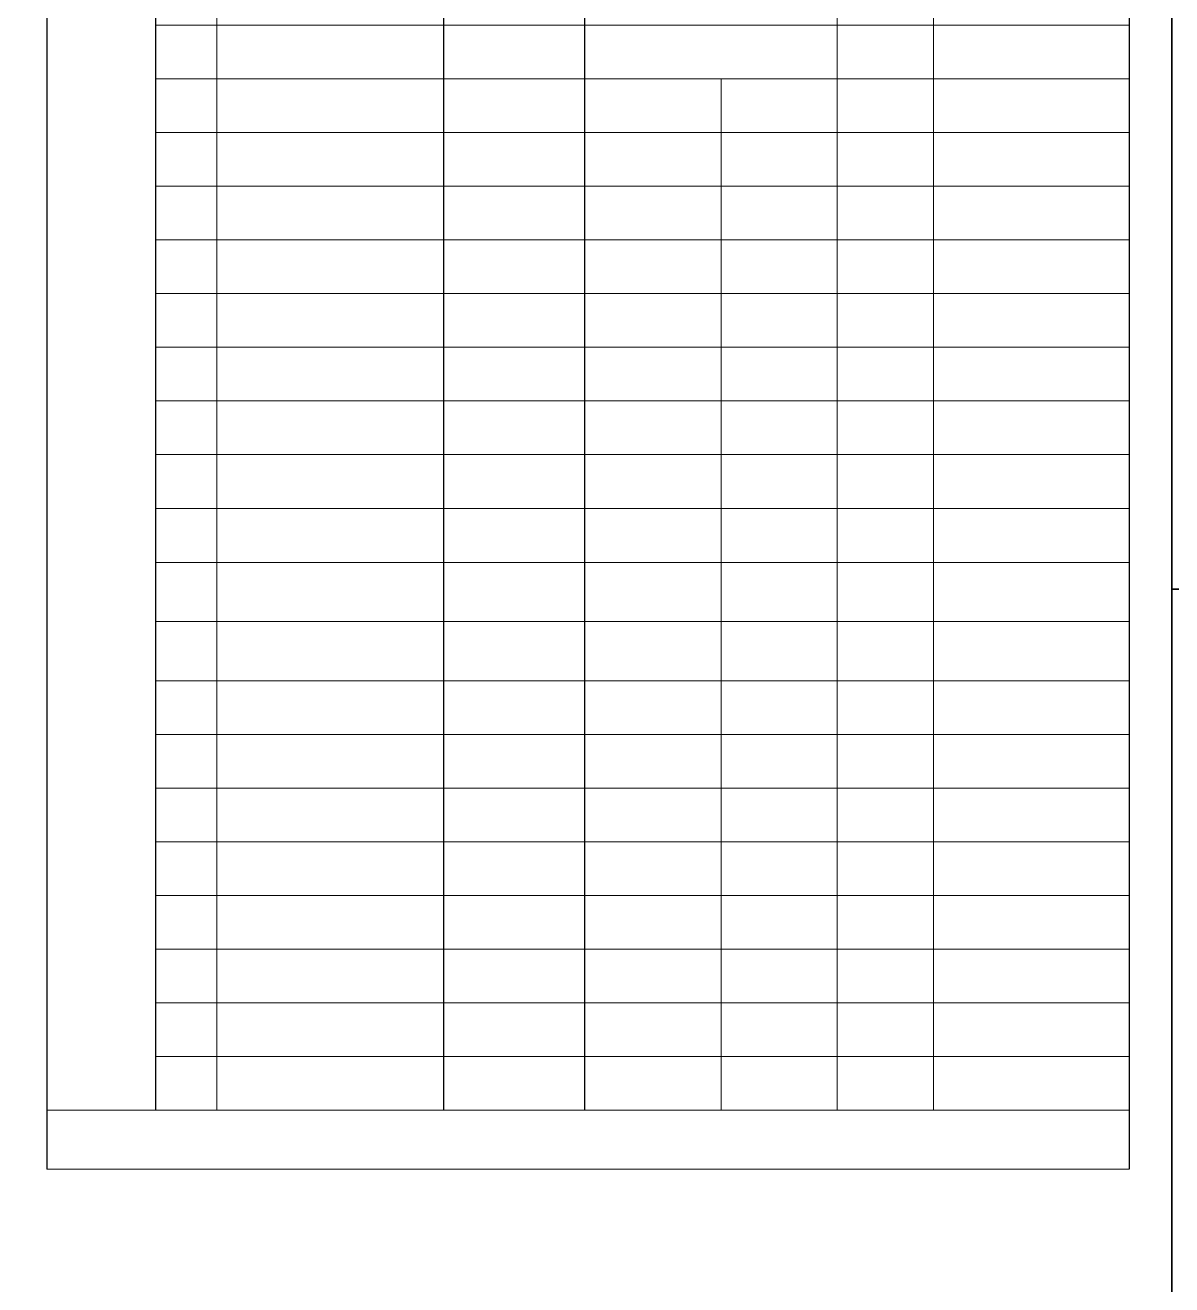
# Model space of a CAD drawing. Extents: x 411778 to 673094, y -11605 to 324395.
# Drawn here: x 467716 to 472618, y 124429 to 129814 of the extents above; entities that cross this region are included whole.
import ezdxf

# ---------------------------------------------------------------- set-up
doc = ezdxf.new("R2010")
doc.units = 0
doc.header["$LTSCALE"] = 1000
doc.header["$MEASUREMENT"] = 0
doc.layers.add('钢架', color=7, linetype='Continuous', lineweight=25)

msp = doc.modelspace()

# ---------------------------------------------------------------- linework, layer by layer
at = {"color": 1}
for p, q in [((467808.5, 131954.7), (467808.5, 124922.5)), ((468274.3, 125175.2), (468274.3, 131954.7))]:
    msp.add_line(p, q, dxfattribs=at)
for p, q in [((469504, 131954.7), (469504, 125175.2)), ((470107.8, 131954.7), (470107.8, 127977.9)), ((472436.2, 131954.7), (472436.2, 124922.5)), ((470107.8, 127977.9), (470107.8, 125175.2))]:
    msp.add_line(p, q)
for points in [[(457768.5, 134753), (472618.5, 134753), (472618.5, 124253), (457768.5, 124253)], [(472618.5, 134753), (483013.5, 134753), (483013.5, 127403), (472618.5, 127403)], [(472618.5, 127403), (483013.5, 127403), (483013.5, 120053), (472618.5, 120053)]]:
    msp.add_lwpolyline(points, close=True)
at = {"layer": '钢架', "lineweight": 13}
for p, q in [((468534.4, 131954.7), (468534.4, 125175.2)), ((471186.9, 131954.7), (471186.9, 125175.2)), ((471599.5, 131954.7), (471599.5, 125175.2)), ((468274.3, 129814.1), (472436.2, 129814.1)), ((468274.3, 129584.5), (472436.2, 129584.5)), ((470691.9, 129584.5), (470691.9, 125175.2)), ((468274.3, 129355), (472436.2, 129355)), ((468274.3, 129125.5), (472436.2, 129125.5)), ((468274.3, 129125.5), (472436.2, 129125.5)), ((468274.3, 129125.5), (472436.2, 129125.5)), ((468274.3, 129125.5), (472436.2, 129125.5)), ((468274.3, 128896), (472436.2, 128896)), ((468274.3, 128896), (472436.2, 128896)), ((468274.3, 128666.4), (472436.2, 128666.4)), ((468274.3, 128666.4), (472436.2, 128666.4)), ((468274.3, 128666.4), (472436.2, 128666.4)), ((468274.3, 128436.9), (472436.2, 128436.9)), ((468274.3, 128436.9), (472436.2, 128436.9)), ((468274.3, 128207.4), (472436.2, 128207.4)), ((468274.3, 128207.4), (472436.2, 128207.4)), ((468274.3, 128207.4), (472436.2, 128207.4)), ((468274.3, 128207.4), (472436.2, 128207.4)), ((468274.3, 127977.9), (472436.2, 127977.9)), ((468274.3, 127977.9), (472436.2, 127977.9)), ((468274.3, 127977.9), (472436.2, 127977.9)), ((468274.3, 127977.9), (472436.2, 127977.9)), ((468274.3, 127748.4), (472436.2, 127748.4)), ((468274.3, 127748.4), (472436.2, 127748.4)), ((468274.3, 127748.4), (472436.2, 127748.4)), ((468274.3, 127748.4), (472436.2, 127748.4)), ((468274.3, 127516.7), (472436.2, 127516.7)), ((468274.3, 127264), (472436.2, 127264)), ((468274.3, 127264), (472436.2, 127264)), ((468274.3, 127264), (472436.2, 127264)), ((468274.3, 127264), (472436.2, 127264)), ((468274.3, 127264), (472436.2, 127264)), ((468274.3, 127011.3), (472436.2, 127011.3)), ((468274.3, 126781.8), (472436.2, 126781.8)), ((468274.3, 126552.3), (472436.2, 126552.3)), ((468274.3, 126322.8), (472436.2, 126322.8)), ((468274.3, 126093.3), (472436.2, 126093.3)), ((468274.3, 125863.7), (472436.2, 125863.7)), ((468274.3, 125634.2), (472436.2, 125634.2)), ((468274.3, 125404.7), (472436.2, 125404.7)), ((467808.5, 125175.2), (472436.2, 125175.2)), ((468274.3, 125175.2), (472436.2, 125175.2)), ((467808.5, 124922.5), (472436.2, 124922.5))]:
    msp.add_line(p, q, dxfattribs=at)

doc.saveas('drawing.dxf')
